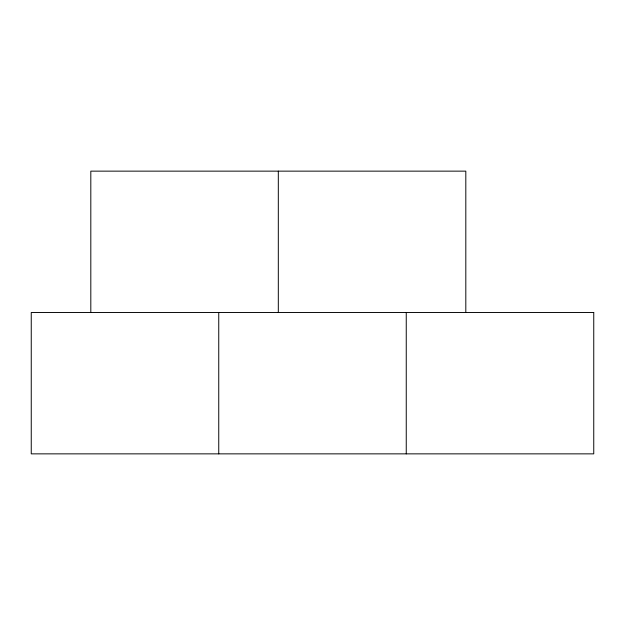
<?xml version="1.0" encoding="UTF-8"?>
<svg xmlns="http://www.w3.org/2000/svg" width="625" height="625" viewBox="0 0 625 625"><rect width="100%" height="100%" fill="white"/><g stroke="black" fill="none" stroke-linecap="round" stroke-linejoin="round"><path stroke-width="0.94" d="M465.812 312.5L465.812 171.141L90.812 171.141L90.812 312.5M406.25 312.5L406.25 453.859M278.312 171.141L278.312 312.5M218.75 312.5L218.75 453.859M593.75 312.5L31.25 312.5L31.25 453.859L593.75 453.859L593.75 312.5"/></g></svg>
